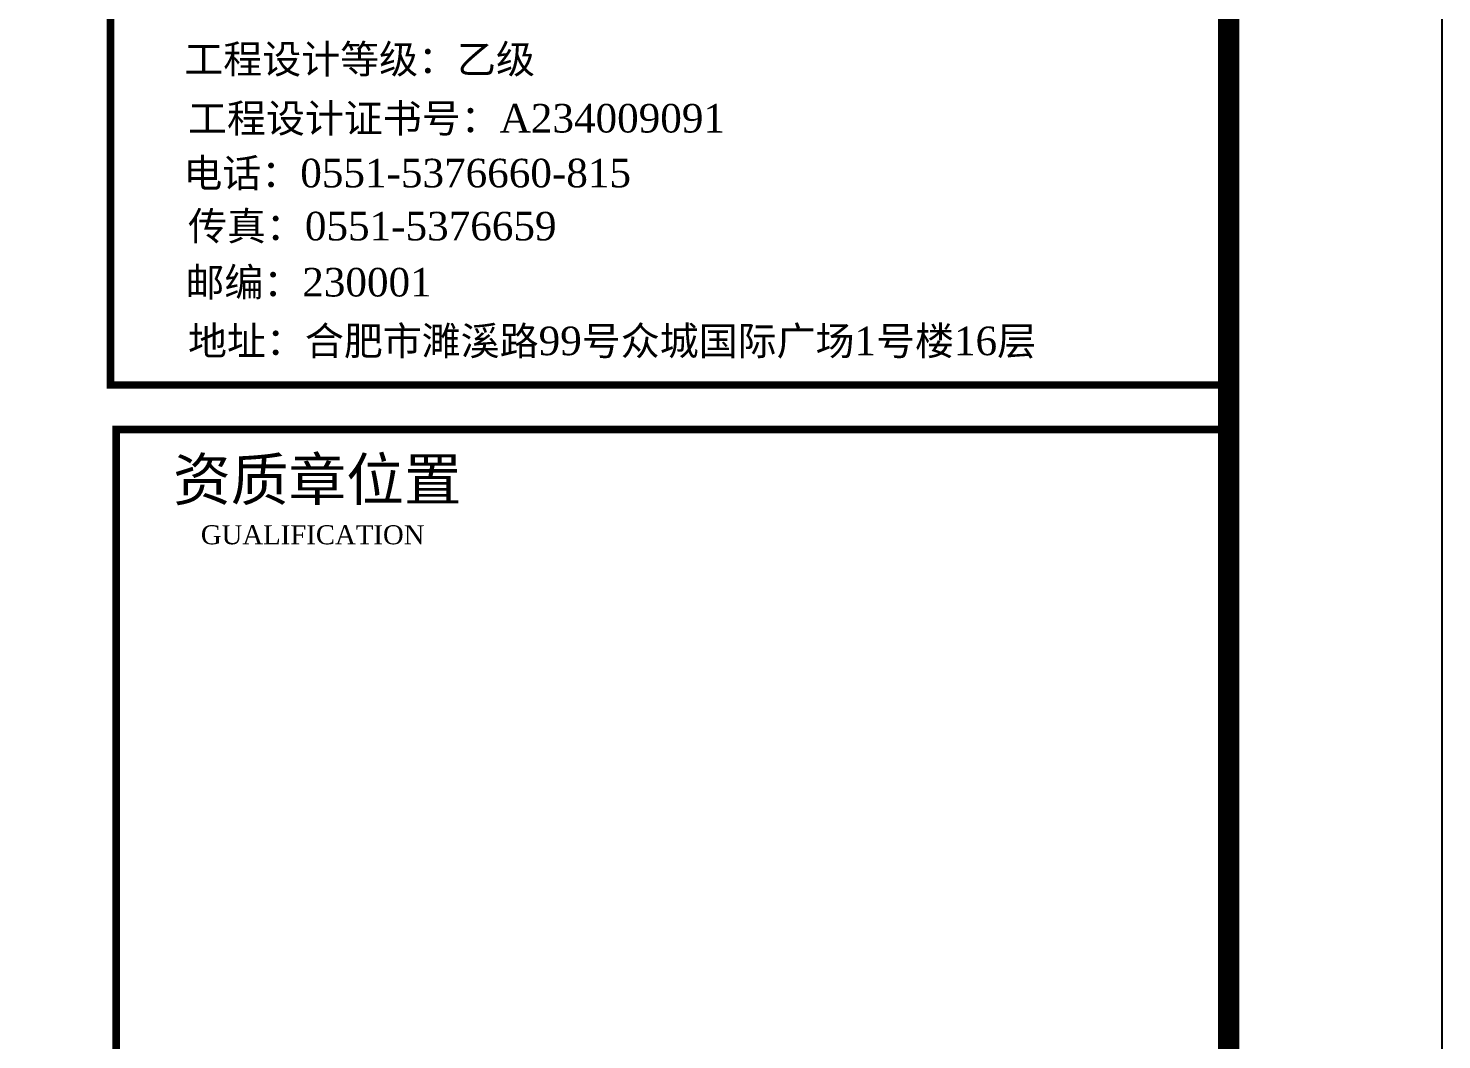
# Model space of a CAD drawing. Extents: x -3102990 to -851544, y -5293060 to -2540151.
# Drawn here: x -1276363 to -1269730, y -2640144 to -2635397 of the extents above; entities that cross this region are included whole.
import ezdxf

# ---------------------------------------------------------------- set-up
doc = ezdxf.new("R2010")
doc.units = 0
doc.header["$LTSCALE"] = 1000
doc.layers.get('0').update_dxf_attribs({"linetype": 'CONTINUOUS'})
doc.layers.add('PUB_TEXT', color=7, linetype='CONTINUOUS')
doc.layers.add('PUB_TITLE', color=4, linetype='CONTINUOUS')
doc.styles.add('GHF', font='times.ttf')
doc.styles.add('STYLE1', font='simhei.ttf', dxfattribs={"width": 0.8})

# ---------------------------------------------------------------- blocks, each defined once
blk = doc.blocks.new('A$C18BE6784')
at = {"layer": 'PUB_TITLE'}
blk.add_lwpolyline([(0, 0), (0, 42000), (89100, 42000), (89100, 0)], close=True, dxfattribs=at)
at = {"layer": 'PUB_TITLE', "const_width": 100}
blk.add_lwpolyline([(88100, 1000), (88100, 41000), (713.3, 41000), (713.3, 1000), (88100, 1000)], dxfattribs=at)
at = {"layer": 'PUB_TITLE', "color": 4, "const_width": 35.1}
for points in [[(82852.3, 35831), (88073.4, 35831), (88073.4, 40907.5), (82852.3, 40907.5)], [(82878.9, 30277.9), (88100, 30277.9), (88100, 35622.2), (82878.9, 35622.2)]]:
    blk.add_lwpolyline(points, close=True, dxfattribs=at)
at = {"layer": 'PUB_TEXT'}
for s, height, style, p in [('工程设计等级：乙级', 134.04, 'GHF', (83199, 37293.4)), ('工程设计证书号：A234009091', 134.045, 'GHF', (83216.3, 37016)), ('电话：0551-5376660-815', 134.045, 'GHF', (83194.6, 36758.7)), ('传真：0551-5376659', 134.045, 'GHF', (83216.3, 36509.8)), ('邮编：230001', 134.04, 'GHF', (83204, 36246.5)), ('地址：合肥市濉溪路99号众城国际广场1号楼16层', 134.045, 'GHF', (83216.3, 35971.1)), ('资质章位置', 198.58, 'STYLE1', (83146.2, 35288.8)), ('GUALIFICATION', 89.363, 'GHF', (83276.4, 35083.6))]:
    blk.add_text(s, height=height, dxfattribs=dict(at, style=style)).set_placement(p)

msp = doc.modelspace()

# ---------------------------------------------------------------- block references
at = {"ltscale": 1.5}
msp.add_blockref('A$C18BE6784', (-1358829.95, -2672902.4), dxfattribs=at)

doc.saveas('drawing.dxf')
